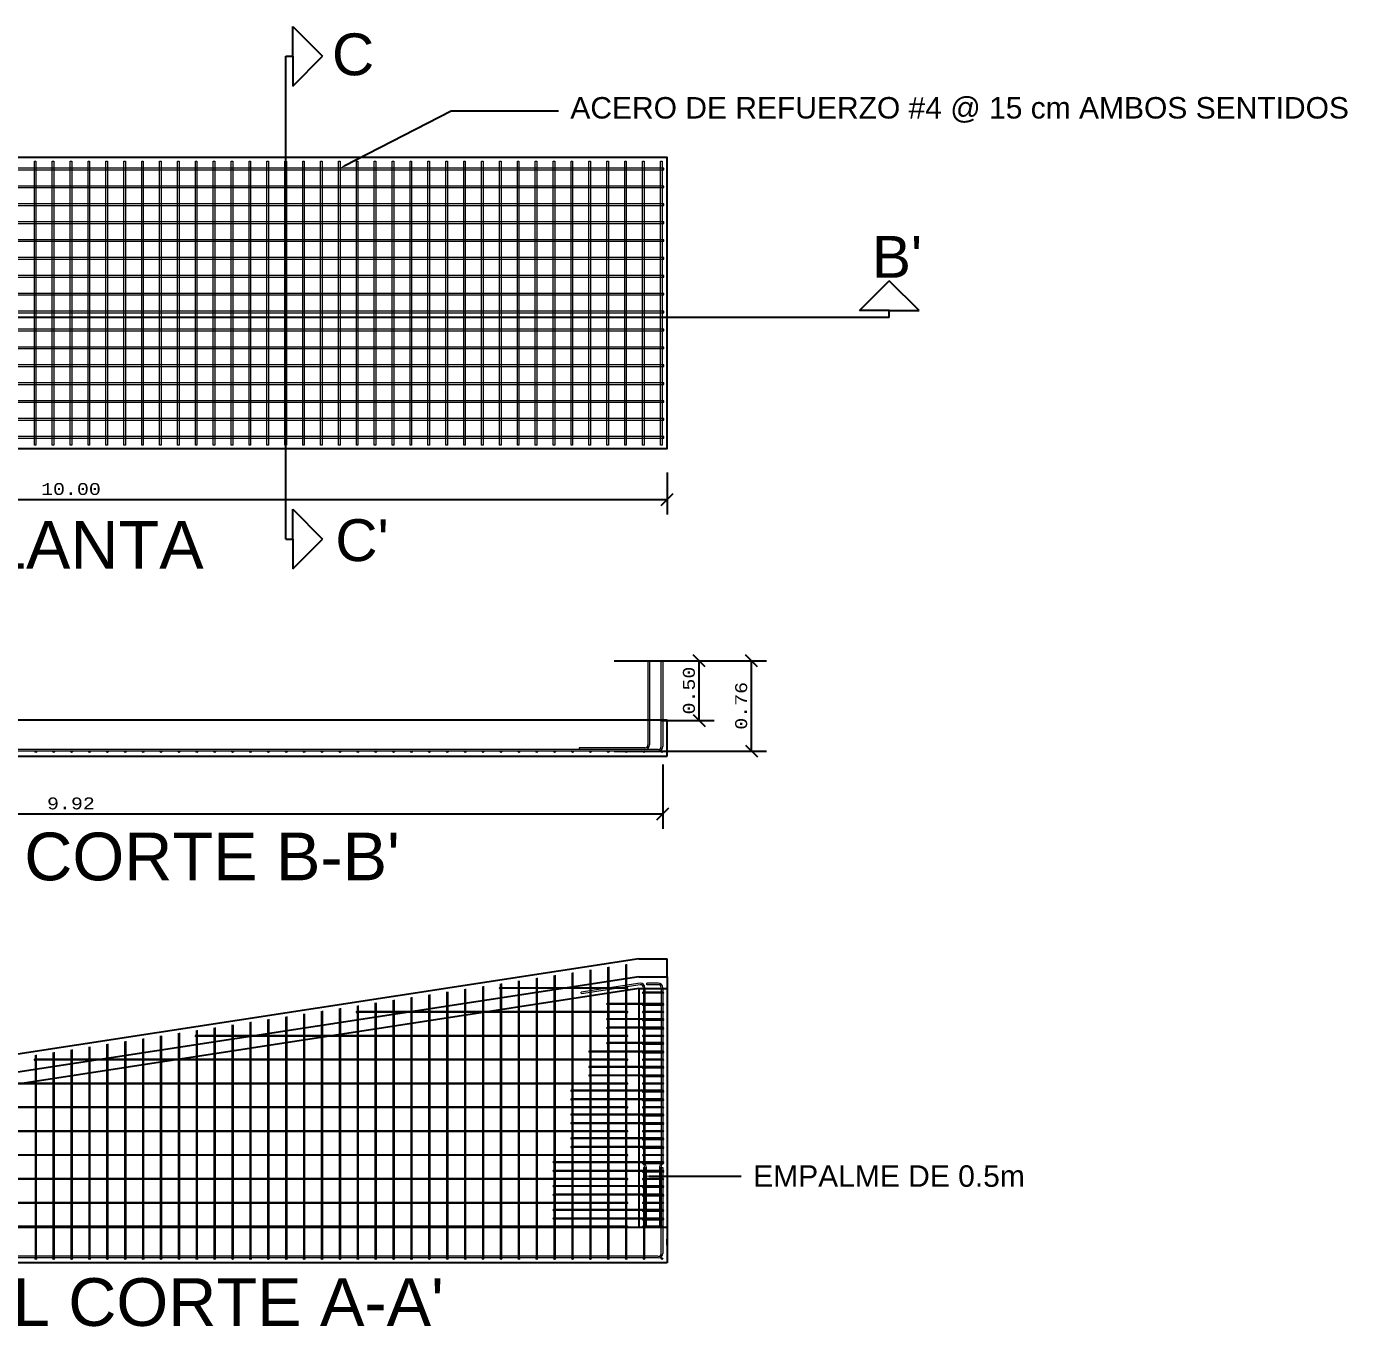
# Model space of a CAD drawing. Header units: millimetres. Extents: x 1263 to 2085, y 1308 to 1444.
# Drawn here: x 2031.04 to 2042.12, y 1368.72 to 1379.62 of the extents above; entities that cross this region are included whole.
import ezdxf
from ezdxf import colors
from ezdxf.entities.mleader import LeaderData, LeaderLine
from ezdxf.math import Vec2, Vec3

# ---------------------------------------------------------------- set-up
doc = ezdxf.new("R2010")
doc.units = ezdxf.units.MM
doc.linetypes.add('DASHDOT', pattern=[25.4, 12.7, -6.35, 0, -6.35])
for name, color, linetype, lineweight in [('Acero de refuerzo', 150, 'Continuous', 0), ('Acero de refuerzo estribos', 92, 'Continuous', 0), ('Cotas', 144, 'Continuous', 0)]:
    doc.layers.add(name, color=color, linetype=linetype, lineweight=lineweight)
doc.layers.add('Acero de refuerzo horizontal (transparente)', color=30, linetype='Continuous', lineweight=0, transparency=0.75)
doc.layers.add('ejes', color=140, linetype='DASHDOT')
doc.styles.add('corrier new', font='cour.ttf', dxfattribs={"height": 0.1})
doc.styles.get("Standard").update_dxf_attribs({"font": 'arial.ttf'})
doc.dimstyles.new('Ing_metros_anotativa', dxfattribs={"dimscale": 0, "dimtxt": 0.1, "dimasz": 0.1, "dimexe": 0.125, "dimexo": 0.2, "dimgap": 0.03, "dimtad": 1, "dimzin": 1, "dimdsep": 46, "dimtxsty": 'corrier new', "dimblk": 'OBLIQUE', "dimcen": 0, "dimadec": 0, "dimazin": 0, "dimtfac": 1, "dimtix": 1, "dimtmove": 0, "dimatfit": 3, "dimfxl": 1, "dimarcsym": 0})

# ---------------------------------------------------------------- blocks, each defined once
blk = doc.blocks.new('_Oblique')
at = {"color": 0, "linetype": 'ByBlock', "lineweight": -2}
blk.add_line((-0.5, -0.5), (0.5, 0.5), dxfattribs=at)
blk = doc.blocks.new('*D269')
at = {"layer": 'Cotas', "color": 0, "lineweight": -2, "transparency": 16777216}
for p, q in [((2026.415, 1375.879), (2026.415, 1375.528)), ((2036.415, 1375.879), (2036.415, 1375.528)), ((2026.415, 1375.653), (2036.415, 1375.653))]:
    blk.add_line(p, q, dxfattribs=at)
at = {"layer": 'Defpoints', "color": 0, "transparency": 16777216}
for p in [(2026.415, 1376.079), (2036.415, 1376.079), (2036.415, 1375.653)]:
    blk.add_point(p, dxfattribs=at)
at = {"layer": 'Cotas', "color": 0, "lineweight": -2, "transparency": 16777216, "xscale": 0.1, "yscale": 0.1, "zscale": 0.1, "rotation": 180}
blk.add_blockref('_Oblique', (2026.415, 1375.653), dxfattribs=at)
at = {"layer": 'Cotas', "color": 0, "lineweight": -2, "transparency": 16777216, "xscale": 0.1, "yscale": 0.1, "zscale": 0.1}
blk.add_blockref('_Oblique', (2036.415, 1375.653), dxfattribs=at)
at = {"layer": 'Cotas', "color": 0, "transparency": 16777216, "insert": (2031.415, 1375.74), "char_height": 0.1, "attachment_point": 5, "style": 'corrier new'}
blk.add_mtext('10.00', dxfattribs=at)
blk = doc.blocks.new('acero #4 mas largo')
at = {"layer": 'Acero de refuerzo'}
for p, q in [((31.29, -0.042), (31.29, 0.677)), ((31.29, 0.677), (31.303, 0.677)), ((31.303, 0.677), (31.303, -0.042)), ((21.378, -0.042), (21.378, 0.008)), ((21.378, 0.008), (21.391, 0.008)), ((21.391, -0.042), (21.391, 0.008))]:
    blk.add_line(p, q, dxfattribs=at)
at = {"layer": 'Acero de refuerzo', "transparency": 33554687}
for p, q in [((31.265, -0.067), (21.417, -0.067)), ((31.265, -0.08), (21.417, -0.08))]:
    blk.add_line(p, q, dxfattribs=at)
for centre, radius, start, end in [((21.417, -0.042), 0.0381, 180, 270), ((21.417, -0.042), 0.0254, 180, 270), ((31.265, -0.042), 0.0381, 270, 0), ((31.265, -0.042), 0.0254, 270, 360)]:
    blk.add_arc(centre, radius, start, end, dxfattribs=at)
blk = doc.blocks.new('estribo corte long corto')
at = {"layer": 'Acero de refuerzo estribos', "transparency": 33554687}
for p, q in [((31.307, 0.185), (31.136, 0.185)), ((31.307, 0.177), (31.136, 0.177))]:
    blk.add_line(p, q, dxfattribs=at)
for centre, start, end in [((31.136, 0.181), 90, 270), ((31.307, 0.181), 270, 90)]:
    blk.add_arc(centre, 0.00395, start, end, dxfattribs=at)
blk = doc.blocks.new('*D286')
at = {"layer": 'Cotas', "color": 0, "lineweight": -2, "transparency": 16777216}
for p, q in [((2026.453, 1373.394), (2026.453, 1372.893)), ((2036.377, 1373.432), (2036.377, 1372.893)), ((2026.453, 1373.018), (2036.377, 1373.018))]:
    blk.add_line(p, q, dxfattribs=at)
at = {"layer": 'Defpoints', "color": 0, "transparency": 16777216}
for p in [(2026.453, 1373.594), (2036.377, 1373.632), (2036.377, 1373.018)]:
    blk.add_point(p, dxfattribs=at)
at = {"layer": 'Cotas', "color": 0, "lineweight": -2, "transparency": 16777216, "xscale": 0.1, "yscale": 0.1, "zscale": 0.1, "rotation": 180}
blk.add_blockref('_Oblique', (2026.453, 1373.018), dxfattribs=at)
at = {"layer": 'Cotas', "color": 0, "lineweight": -2, "transparency": 16777216, "xscale": 0.1, "yscale": 0.1, "zscale": 0.1}
blk.add_blockref('_Oblique', (2036.377, 1373.018), dxfattribs=at)
at = {"layer": 'Cotas', "color": 0, "transparency": 16777216, "insert": (2031.415, 1373.104), "char_height": 0.1, "attachment_point": 5, "style": 'corrier new'}
blk.add_mtext('9.92', dxfattribs=at)
blk = doc.blocks.new('*D287')
at = {"layer": 'Cotas', "color": 0, "lineweight": -2, "transparency": 16777216}
for p, q in [((2035.971, 1374.301), (2037.246, 1374.301)), ((2037.121, 1373.544), (2037.121, 1374.301)), ((2035.971, 1373.544), (2037.246, 1373.544))]:
    blk.add_line(p, q, dxfattribs=at)
at = {"layer": 'Defpoints', "color": 0, "transparency": 16777216}
for p in [(2035.771, 1374.301), (2037.121, 1374.301), (2035.771, 1373.544)]:
    blk.add_point(p, dxfattribs=at)
at = {"layer": 'Cotas', "color": 0, "lineweight": -2, "transparency": 16777216, "xscale": 0.1, "yscale": 0.1, "zscale": 0.1}
for p, rotation in [((2037.121, 1374.301), 90), ((2037.121, 1373.544), 270)]:
    blk.add_blockref('_Oblique', p, dxfattribs=dict(at, rotation=rotation))
at = {"layer": 'Cotas', "color": 0, "transparency": 16777216, "insert": (2037.035, 1373.923), "char_height": 0.1, "attachment_point": 5, "rotation": 90, "style": 'corrier new'}
blk.add_mtext('0.76', dxfattribs=at)
blk = doc.blocks.new('*D295')
at = {"layer": 'Cotas', "color": 0, "lineweight": -2, "transparency": 16777216}
for p, q in [((2036.371, 1374.301), (2036.808, 1374.301)), ((2036.683, 1373.801), (2036.683, 1374.301)), ((2036.37, 1373.801), (2036.808, 1373.801))]:
    blk.add_line(p, q, dxfattribs=at)
at = {"layer": 'Defpoints', "color": 0, "transparency": 16777216}
for p in [(2036.371, 1374.301), (2036.683, 1374.301), (2036.37, 1373.801)]:
    blk.add_point(p, dxfattribs=at)
at = {"layer": 'Cotas', "color": 0, "lineweight": -2, "transparency": 16777216, "xscale": 0.1, "yscale": 0.1, "zscale": 0.1}
for p, rotation in [((2036.683, 1374.301), 90), ((2036.683, 1373.801), 270)]:
    blk.add_blockref('_Oblique', p, dxfattribs=dict(at, rotation=rotation))
at = {"layer": 'Cotas', "color": 0, "transparency": 16777216, "insert": (2036.597, 1374.051), "char_height": 0.1, "attachment_point": 5, "rotation": 90, "style": 'corrier new'}
blk.add_mtext('0.50', dxfattribs=at)

msp = doc.modelspace()

# ---------------------------------------------------------------- linework, layer by layer
for p, q in [((2036.41491, 1373.8014), (2026.41491, 1373.8014)), ((2036.41491, 1373.5014), (2036.41491, 1373.8014)), ((2026.41491, 1373.5014), (2036.41491, 1373.5014)), ((2036.17641, 1371.55187), (2036.17641, 1369.55187))]:
    msp.add_line(p, q)
at = {"transparency": 33554687}
for p, q in [((2036.17641, 1371.80187), (2026.41491, 1370.30187)), ((2036.17641, 1371.80187), (2036.41491, 1371.80187)), ((2036.41491, 1371.65187), (2036.41491, 1371.80187)), ((2036.17641, 1371.65187), (2026.41491, 1370.15187)), ((2036.17641, 1371.65187), (2036.41491, 1371.65187)), ((2036.41491, 1371.65187), (2036.41491, 1369.25187)), ((2036.17641, 1371.55187), (2026.41491, 1370.05187)), ((2036.17641, 1371.55187), (2036.41491, 1371.55187)), ((2026.41491, 1369.55187), (2036.41491, 1369.55187)), ((2036.41491, 1369.25187), (2026.41491, 1369.25187))]:
    msp.add_line(p, q, dxfattribs=at)
at = {"color": 251, "true_color": 0x636466, "transparency": 33554687}
for p, q in [((2036.41491, 1369.40187), (2036.41491, 1369.45187)), ((2036.41491, 1369.25187), (2026.41491, 1369.25187))]:
    msp.add_line(p, q, dxfattribs=at)
msp.add_lwpolyline([(2026.41491, 1376.07932), (2036.41491, 1376.07932), (2036.41491, 1378.51932), (2026.41491, 1378.51932)], close=True)
at = {"layer": 'Acero de refuerzo', "transparency": 33554687}
for p, q in [((2036.25281, 1374.3014), (2036.25281, 1373.59568)), ((2036.25281, 1374.3014), (2036.26551, 1374.3014)), ((2036.26551, 1374.3014), (2036.26551, 1373.8014)), ((2036.26551, 1374.3014), (2036.26551, 1373.59568)), ((2036.36431, 1373.5822), (2036.36431, 1374.3014)), ((2036.36431, 1374.3014), (2036.37701, 1374.3014)), ((2036.37701, 1374.3014), (2036.37701, 1373.5822)), ((2036.33891, 1373.5568), (2026.49091, 1373.5568)), ((2036.33891, 1373.5441), (2026.49091, 1373.5441)), ((2036.22741, 1373.57028), (2035.67698, 1373.57028)), ((2035.67698, 1373.57028), (2035.67698, 1373.55758)), ((2036.22741, 1373.55758), (2035.67698, 1373.55758)), ((2036.18891, 1371.59787), (2035.69278, 1371.52163)), ((2036.18891, 1371.58517), (2035.69471, 1371.50923)), ((2036.33891, 1371.59787), (2036.24491, 1371.59787)), ((2036.24491, 1371.58517), (2036.24491, 1371.59787)), ((2036.33891, 1371.58517), (2036.24491, 1371.58517)), ((2035.69471, 1371.50923), (2035.69278, 1371.52163)), ((2036.21431, 1371.55977), (2036.21431, 1370.09177)), ((2036.22701, 1371.55977), (2036.22701, 1370.09177)), ((2036.36431, 1371.55977), (2036.36431, 1370.09177)), ((2036.37701, 1371.55977), (2036.37701, 1370.09177)), ((2036.21431, 1370.05187), (2036.21431, 1369.28457)), ((2036.21431, 1370.05187), (2036.22701, 1370.05187)), ((2036.22701, 1369.28457), (2036.22701, 1370.05187)), ((2036.22701, 1370.05187), (2036.22701, 1369.55187)), ((2036.23971, 1369.55187), (2036.23971, 1370.05187)), ((2036.35161, 1369.55187), (2036.35161, 1370.05187)), ((2036.36431, 1370.05187), (2036.36431, 1369.5642)), ((2031.11431, 1369.55187), (2031.11431, 1369.28187)), ((2031.12701, 1369.28187), (2031.12701, 1369.55187)), ((2031.26431, 1369.55187), (2031.26431, 1369.28187)), ((2031.27701, 1369.28187), (2031.27701, 1369.55187)), ((2031.41431, 1369.55187), (2031.41431, 1369.28187)), ((2031.42701, 1369.28187), (2031.42701, 1369.55187)), ((2031.56431, 1369.55187), (2031.56431, 1369.28457)), ((2031.57701, 1369.28457), (2031.57701, 1369.55187)), ((2031.71431, 1369.55187), (2031.71431, 1369.28457)), ((2031.72701, 1369.28457), (2031.72701, 1369.55187)), ((2031.86431, 1369.55187), (2031.86431, 1369.28457)), ((2031.87701, 1369.28457), (2031.87701, 1369.55187)), ((2032.01431, 1369.55187), (2032.01431, 1369.28457)), ((2032.02701, 1369.28457), (2032.02701, 1369.55187)), ((2032.16431, 1369.55187), (2032.16431, 1369.28457)), ((2032.17701, 1369.28457), (2032.17701, 1369.55187)), ((2032.31431, 1369.55187), (2032.31431, 1369.29248)), ((2032.32701, 1369.29248), (2032.32701, 1369.55187)), ((2032.46431, 1369.55187), (2032.46431, 1369.29248)), ((2032.47701, 1369.29248), (2032.47701, 1369.55187)), ((2032.61431, 1369.55187), (2032.61431, 1369.29248)), ((2032.62701, 1369.29248), (2032.62701, 1369.55187)), ((2032.76431, 1369.55187), (2032.76431, 1369.29248)), ((2032.77701, 1369.29248), (2032.77701, 1369.55187)), ((2032.91431, 1369.55187), (2032.91431, 1369.29248)), ((2032.92701, 1369.29248), (2032.92701, 1369.55187)), ((2033.06432, 1369.55187), (2033.06432, 1369.28187)), ((2033.07701, 1369.29248), (2033.07701, 1369.55187)), ((2033.21431, 1369.55187), (2033.21431, 1369.28187)), ((2033.22701, 1369.28187), (2033.22701, 1369.55187)), ((2033.36431, 1369.55187), (2033.36431, 1369.28187)), ((2033.37701, 1369.28187), (2033.37701, 1369.55187)), ((2033.51431, 1369.55187), (2033.51431, 1369.28187)), ((2033.52701, 1369.28187), (2033.52701, 1369.55187)), ((2033.66431, 1369.55187), (2033.66431, 1369.28457)), ((2033.67701, 1369.28457), (2033.67701, 1369.55187)), ((2033.81431, 1369.55187), (2033.81431, 1369.28457)), ((2033.82701, 1369.28457), (2033.82701, 1369.55187)), ((2033.96431, 1369.55187), (2033.96431, 1369.28457)), ((2033.97701, 1369.28457), (2033.97701, 1369.55187)), ((2034.11431, 1369.55187), (2034.11431, 1369.28457)), ((2034.12701, 1369.28457), (2034.12701, 1369.55187)), ((2034.26431, 1369.55187), (2034.26431, 1369.28457)), ((2034.27701, 1369.28457), (2034.27701, 1369.55187)), ((2034.41431, 1369.55187), (2034.41431, 1369.29248)), ((2034.42701, 1369.29248), (2034.42701, 1369.55187)), ((2034.56431, 1369.55187), (2034.56431, 1369.29248)), ((2034.57701, 1369.29248), (2034.57701, 1369.55187)), ((2034.71431, 1369.55187), (2034.71431, 1369.29248)), ((2034.72701, 1369.29248), (2034.72701, 1369.55187)), ((2034.86431, 1369.55187), (2034.86431, 1369.29248)), ((2034.87701, 1369.29248), (2034.87701, 1369.55187)), ((2035.01431, 1369.55187), (2035.01431, 1369.29248)), ((2035.02701, 1369.29248), (2035.02701, 1369.55187)), ((2035.16432, 1369.55187), (2035.16432, 1369.28187)), ((2035.17701, 1369.29248), (2035.17701, 1369.55187)), ((2035.31431, 1369.55187), (2035.31431, 1369.28187)), ((2035.32701, 1369.28187), (2035.32701, 1369.55187)), ((2035.46431, 1369.55187), (2035.46431, 1369.28187)), ((2035.47701, 1369.28187), (2035.47701, 1369.55187)), ((2035.61431, 1369.55187), (2035.61431, 1369.28187)), ((2035.62701, 1369.28187), (2035.62701, 1369.55187)), ((2035.76431, 1369.55187), (2035.76431, 1369.28457)), ((2035.77701, 1369.28457), (2035.77701, 1369.55187)), ((2035.91431, 1369.55187), (2035.91431, 1369.28457)), ((2035.92701, 1369.28457), (2035.92701, 1369.55187)), ((2036.06431, 1369.55187), (2036.06431, 1369.28457)), ((2036.07701, 1369.28457), (2036.07701, 1369.55187)), ((2036.36431, 1369.55187), (2036.35161, 1369.55187))]:
    msp.add_line(p, q, dxfattribs=at)
at = {"layer": 'Acero de refuerzo', "transparency": 33554495}
for p, q in [((2035.76431, 1371.70854), (2035.76431, 1369.95977)), ((2035.77701, 1369.95977), (2035.77701, 1371.7105)), ((2035.91431, 1371.73159), (2035.91431, 1369.95977)), ((2035.92701, 1369.95977), (2035.92701, 1371.73355)), ((2036.06431, 1371.75464), (2036.06431, 1369.95977)), ((2036.07701, 1369.95977), (2036.07701, 1371.7566)), ((2035.01431, 1371.5933), (2035.01431, 1369.95977)), ((2035.02701, 1369.95977), (2035.02701, 1371.59525)), ((2035.16431, 1371.61635), (2035.16432, 1369.95977)), ((2035.17701, 1369.95977), (2035.17701, 1371.6183)), ((2035.31431, 1371.6394), (2035.31431, 1369.95977)), ((2035.32701, 1369.95977), (2035.32701, 1371.64135)), ((2035.46431, 1371.66245), (2035.46431, 1369.95977)), ((2035.47701, 1369.95977), (2035.47701, 1371.6644)), ((2035.61431, 1371.68549), (2035.61431, 1369.95977)), ((2035.62701, 1369.95977), (2035.62701, 1371.68745)), ((2034.26431, 1371.47805), (2034.26431, 1369.95977)), ((2034.27701, 1369.95977), (2034.27701, 1371.48)), ((2034.41431, 1371.5011), (2034.41431, 1369.95977)), ((2034.42701, 1369.95977), (2034.42701, 1371.50305)), ((2034.56431, 1371.52415), (2034.56431, 1369.95977)), ((2034.57701, 1369.95977), (2034.57701, 1371.5261)), ((2034.71431, 1371.5472), (2034.71431, 1369.95977)), ((2034.72701, 1369.95977), (2034.72701, 1371.54915)), ((2034.86431, 1371.57025), (2034.86431, 1369.95977)), ((2034.87701, 1369.95977), (2034.87701, 1371.5722)), ((2033.51431, 1371.3628), (2033.51431, 1369.95977)), ((2033.52701, 1369.95977), (2033.52701, 1371.36475)), ((2033.66431, 1371.38585), (2033.66431, 1369.95977)), ((2033.67701, 1369.95977), (2033.67701, 1371.3878)), ((2033.81431, 1371.4089), (2033.81431, 1369.95977)), ((2033.82701, 1369.95977), (2033.82701, 1371.41085)), ((2033.96431, 1371.43195), (2033.96431, 1369.95977)), ((2033.97701, 1369.95977), (2033.97701, 1371.4339)), ((2034.11431, 1371.455), (2034.11431, 1369.95977)), ((2034.12701, 1369.95977), (2034.12701, 1371.45695)), ((2032.77701, 1369.95977), (2032.77701, 1371.2495)), ((2032.91431, 1371.2706), (2032.91431, 1369.95977)), ((2032.92701, 1369.95977), (2032.92701, 1371.27255)), ((2033.06431, 1371.29365), (2033.06432, 1369.95977)), ((2033.07701, 1369.95977), (2033.07701, 1371.2956)), ((2033.21431, 1371.3167), (2033.21431, 1369.95977)), ((2033.22701, 1369.95977), (2033.22701, 1371.31865)), ((2033.36431, 1371.33975), (2033.36431, 1369.95977)), ((2033.37701, 1369.95977), (2033.37701, 1371.3417)), ((2032.16431, 1371.15535), (2032.16431, 1369.95977)), ((2032.17701, 1369.95977), (2032.17701, 1371.1573)), ((2032.31431, 1371.1784), (2032.31431, 1369.95977)), ((2032.32701, 1369.95977), (2032.32701, 1371.18035)), ((2032.46431, 1371.20145), (2032.46431, 1369.95977)), ((2032.47701, 1369.95977), (2032.47701, 1371.2034)), ((2032.61431, 1371.2245), (2032.61431, 1369.95977)), ((2032.62701, 1369.95977), (2032.62701, 1371.22645)), ((2032.76431, 1371.24755), (2032.76431, 1369.95977)), ((2031.41431, 1371.0401), (2031.41431, 1369.95977)), ((2031.42701, 1369.95977), (2031.42701, 1371.04205)), ((2031.56431, 1371.06315), (2031.56431, 1369.95977)), ((2031.57701, 1369.95977), (2031.57701, 1371.0651)), ((2031.71431, 1371.0862), (2031.71431, 1369.95977)), ((2031.72701, 1369.95977), (2031.72701, 1371.08815)), ((2031.86431, 1371.10925), (2031.86431, 1369.95977)), ((2031.87701, 1369.95977), (2031.87701, 1371.1112)), ((2032.01431, 1371.1323), (2032.01431, 1369.95977)), ((2032.02701, 1369.95977), (2032.02701, 1371.13425)), ((2031.11431, 1370.994), (2031.11431, 1369.95977)), ((2031.12701, 1369.95977), (2031.12701, 1370.99595)), ((2031.26431, 1371.01705), (2031.26431, 1369.95977)), ((2031.27701, 1369.95977), (2031.27701, 1371.019)), ((2031.11431, 1369.95977), (2031.11431, 1369.55977)), ((2031.12701, 1369.55977), (2031.12701, 1369.95977)), ((2031.26431, 1369.95977), (2031.26431, 1369.55977)), ((2031.27701, 1369.55977), (2031.27701, 1369.95977)), ((2031.41431, 1369.95977), (2031.41431, 1369.55977)), ((2031.42701, 1369.55977), (2031.42701, 1369.95977)), ((2031.56431, 1369.95977), (2031.56431, 1369.55977)), ((2031.57701, 1369.55977), (2031.57701, 1369.95977)), ((2031.71431, 1369.95977), (2031.71431, 1369.55977)), ((2031.72701, 1369.55977), (2031.72701, 1369.95977)), ((2031.86431, 1369.95977), (2031.86431, 1369.55977)), ((2031.87701, 1369.55977), (2031.87701, 1369.95977)), ((2032.01431, 1369.95977), (2032.01431, 1369.55977)), ((2032.02701, 1369.55977), (2032.02701, 1369.95977)), ((2032.16431, 1369.95977), (2032.16431, 1369.55977)), ((2032.17701, 1369.55977), (2032.17701, 1369.95977)), ((2032.31431, 1369.95977), (2032.31431, 1369.55977)), ((2032.32701, 1369.55977), (2032.32701, 1369.95977)), ((2032.46431, 1369.95977), (2032.46431, 1369.55977)), ((2032.47701, 1369.55977), (2032.47701, 1369.95977)), ((2032.61431, 1369.95977), (2032.61431, 1369.55977)), ((2032.62701, 1369.55977), (2032.62701, 1369.95977)), ((2032.76431, 1369.95977), (2032.76431, 1369.55977)), ((2032.77701, 1369.55977), (2032.77701, 1369.95977)), ((2032.91431, 1369.95977), (2032.91431, 1369.55977)), ((2032.92701, 1369.55977), (2032.92701, 1369.95977)), ((2033.06432, 1369.95977), (2033.06432, 1369.55977)), ((2033.07701, 1369.55977), (2033.07701, 1369.95977)), ((2033.21431, 1369.95977), (2033.21431, 1369.55977)), ((2033.22701, 1369.55977), (2033.22701, 1369.95977)), ((2033.36431, 1369.95977), (2033.36431, 1369.55977)), ((2033.37701, 1369.55977), (2033.37701, 1369.95977)), ((2033.51431, 1369.95977), (2033.51431, 1369.55977)), ((2033.52701, 1369.55977), (2033.52701, 1369.95977)), ((2033.66431, 1369.95977), (2033.66431, 1369.55977)), ((2033.67701, 1369.55977), (2033.67701, 1369.95977)), ((2033.81431, 1369.95977), (2033.81431, 1369.55977)), ((2033.82701, 1369.55977), (2033.82701, 1369.95977)), ((2033.96431, 1369.95977), (2033.96431, 1369.55977)), ((2033.97701, 1369.55977), (2033.97701, 1369.95977)), ((2034.11431, 1369.95977), (2034.11431, 1369.55977)), ((2034.12701, 1369.55977), (2034.12701, 1369.95977)), ((2034.26431, 1369.95977), (2034.26431, 1369.55977)), ((2034.27701, 1369.55977), (2034.27701, 1369.95977)), ((2034.41431, 1369.95977), (2034.41431, 1369.55977)), ((2034.42701, 1369.55977), (2034.42701, 1369.95977)), ((2034.56431, 1369.95977), (2034.56431, 1369.55977)), ((2034.57701, 1369.55977), (2034.57701, 1369.95977)), ((2034.71431, 1369.95977), (2034.71431, 1369.55977)), ((2034.72701, 1369.55977), (2034.72701, 1369.95977)), ((2034.86431, 1369.95977), (2034.86431, 1369.55977)), ((2034.87701, 1369.55977), (2034.87701, 1369.95977)), ((2035.01431, 1369.95977), (2035.01431, 1369.55977)), ((2035.02701, 1369.55977), (2035.02701, 1369.95977)), ((2035.16432, 1369.95977), (2035.16432, 1369.55977)), ((2035.17701, 1369.55977), (2035.17701, 1369.95977)), ((2035.31431, 1369.95977), (2035.31431, 1369.55977)), ((2035.32701, 1369.55977), (2035.32701, 1369.95977)), ((2035.46431, 1369.95977), (2035.46431, 1369.55977)), ((2035.47701, 1369.55977), (2035.47701, 1369.95977)), ((2035.61431, 1369.95977), (2035.61431, 1369.55977)), ((2035.62701, 1369.55977), (2035.62701, 1369.95977)), ((2035.76431, 1369.95977), (2035.76431, 1369.55977)), ((2035.77701, 1369.55977), (2035.77701, 1369.95977)), ((2035.91431, 1369.95977), (2035.91431, 1369.55977)), ((2035.92701, 1369.55977), (2035.92701, 1369.95977)), ((2036.06431, 1369.95977), (2036.06431, 1369.55977)), ((2036.07701, 1369.55977), (2036.07701, 1369.95977))]:
    msp.add_line(p, q, dxfattribs=at)
at = {"layer": 'Acero de refuerzo'}
for points in [[(2031.12126, 1378.48932), (2031.12126, 1376.10932), (2031.10856, 1376.10932), (2031.10856, 1378.48932)], [(2031.27126, 1378.48932), (2031.27126, 1376.10932), (2031.25856, 1376.10932), (2031.25856, 1378.48932)], [(2031.42126, 1378.48932), (2031.42126, 1376.10932), (2031.40856, 1376.10932), (2031.40856, 1378.48932)], [(2031.57126, 1378.48932), (2031.57126, 1376.10932), (2031.55856, 1376.10932), (2031.55856, 1378.48932)], [(2031.72126, 1378.48932), (2031.72126, 1376.10932), (2031.70856, 1376.10932), (2031.70856, 1378.48932)], [(2031.87126, 1378.48932), (2031.87126, 1376.10932), (2031.85856, 1376.10932), (2031.85856, 1378.48932)], [(2032.02126, 1378.48932), (2032.02126, 1376.10932), (2032.00856, 1376.10932), (2032.00856, 1378.48932)], [(2032.17126, 1378.48932), (2032.17126, 1376.10932), (2032.15856, 1376.10932), (2032.15856, 1378.48932)], [(2032.32126, 1378.48932), (2032.32126, 1376.10932), (2032.30856, 1376.10932), (2032.30856, 1378.48932)], [(2032.47126, 1378.48932), (2032.47126, 1376.10932), (2032.45856, 1376.10932), (2032.45856, 1378.48932)], [(2032.62126, 1378.48932), (2032.62126, 1376.10932), (2032.60856, 1376.10932), (2032.60856, 1378.48932)], [(2032.77126, 1378.48932), (2032.77126, 1376.10932), (2032.75856, 1376.10932), (2032.75856, 1378.48932)], [(2032.92126, 1378.48932), (2032.92126, 1376.10932), (2032.90856, 1376.10932), (2032.90856, 1378.48932)], [(2033.07126, 1378.48932), (2033.07126, 1376.10932), (2033.05856, 1376.10932), (2033.05856, 1378.48932)], [(2033.22126, 1378.48932), (2033.22126, 1376.10932), (2033.20856, 1376.10932), (2033.20856, 1378.48932)], [(2033.37126, 1378.48932), (2033.37126, 1376.10932), (2033.35856, 1376.10932), (2033.35856, 1378.48932)], [(2033.52126, 1378.48932), (2033.52126, 1376.10932), (2033.50856, 1376.10932), (2033.50856, 1378.48932)], [(2033.67126, 1378.48932), (2033.67126, 1376.10932), (2033.65856, 1376.10932), (2033.65856, 1378.48932)], [(2033.82126, 1378.48932), (2033.82126, 1376.10932), (2033.80856, 1376.10932), (2033.80856, 1378.48932)], [(2033.97126, 1378.48932), (2033.97126, 1376.10932), (2033.95856, 1376.10932), (2033.95856, 1378.48932)], [(2034.12126, 1378.48932), (2034.12126, 1376.10932), (2034.10856, 1376.10932), (2034.10856, 1378.48932)], [(2034.27126, 1378.48932), (2034.27126, 1376.10932), (2034.25856, 1376.10932), (2034.25856, 1378.48932)], [(2034.42126, 1378.48932), (2034.42126, 1376.10932), (2034.40856, 1376.10932), (2034.40856, 1378.48932)], [(2034.57126, 1378.48932), (2034.57126, 1376.10932), (2034.55856, 1376.10932), (2034.55856, 1378.48932)], [(2034.72126, 1378.48932), (2034.72126, 1376.10932), (2034.70856, 1376.10932), (2034.70856, 1378.48932)], [(2034.87126, 1378.48932), (2034.87126, 1376.10932), (2034.85856, 1376.10932), (2034.85856, 1378.48932)], [(2035.02126, 1378.48932), (2035.02126, 1376.10932), (2035.00856, 1376.10932), (2035.00856, 1378.48932)], [(2035.17126, 1378.48932), (2035.17126, 1376.10932), (2035.15856, 1376.10932), (2035.15856, 1378.48932)], [(2035.32126, 1378.48932), (2035.32126, 1376.10932), (2035.30856, 1376.10932), (2035.30856, 1378.48932)], [(2035.47126, 1378.48932), (2035.47126, 1376.10932), (2035.45856, 1376.10932), (2035.45856, 1378.48932)], [(2035.62126, 1378.48932), (2035.62126, 1376.10932), (2035.60856, 1376.10932), (2035.60856, 1378.48932)], [(2035.77126, 1378.48932), (2035.77126, 1376.10932), (2035.75856, 1376.10932), (2035.75856, 1378.48932)], [(2035.92126, 1378.48932), (2035.92126, 1376.10932), (2035.90856, 1376.10932), (2035.90856, 1378.48932)], [(2036.07126, 1378.48932), (2036.07126, 1376.10932), (2036.05856, 1376.10932), (2036.05856, 1378.48932)], [(2036.22126, 1378.48932), (2036.22126, 1376.10932), (2036.20856, 1376.10932), (2036.20856, 1378.48932)], [(2036.37126, 1378.48932), (2036.37126, 1376.10932), (2036.35856, 1376.10932), (2036.35856, 1378.48932)], [(2026.44491, 1378.43067), (2026.44491, 1378.41797), (2036.38491, 1378.41797), (2036.38491, 1378.43067)], [(2026.44491, 1378.28067), (2026.44491, 1378.26797), (2036.38491, 1378.26797), (2036.38491, 1378.28067)], [(2026.44491, 1378.13067), (2026.44491, 1378.11797), (2036.38491, 1378.11797), (2036.38491, 1378.13067)], [(2026.44491, 1377.98067), (2026.44491, 1377.96797), (2036.38491, 1377.96797), (2036.38491, 1377.98067)], [(2026.44491, 1377.83067), (2026.44491, 1377.81797), (2036.38491, 1377.81797), (2036.38491, 1377.83067)], [(2026.44491, 1377.68067), (2026.44491, 1377.66797), (2036.38491, 1377.66797), (2036.38491, 1377.68067)], [(2026.44491, 1377.53067), (2026.44491, 1377.51797), (2036.38491, 1377.51797), (2036.38491, 1377.53067)], [(2026.44491, 1377.38067), (2026.44491, 1377.36797), (2036.38491, 1377.36797), (2036.38491, 1377.38067)], [(2026.44491, 1377.23067), (2026.44491, 1377.21797), (2036.38491, 1377.21797), (2036.38491, 1377.23067)], [(2026.44491, 1377.08067), (2026.44491, 1377.06797), (2036.38491, 1377.06797), (2036.38491, 1377.08067)], [(2026.44491, 1376.93067), (2026.44491, 1376.91797), (2036.38491, 1376.91797), (2036.38491, 1376.93067)], [(2026.44491, 1376.78067), (2026.44491, 1376.76797), (2036.38491, 1376.76797), (2036.38491, 1376.78067)], [(2026.44491, 1376.63067), (2026.44491, 1376.61797), (2036.38491, 1376.61797), (2036.38491, 1376.63067)], [(2026.44491, 1376.48067), (2026.44491, 1376.46797), (2036.38491, 1376.46797), (2036.38491, 1376.48067)], [(2026.44491, 1376.33067), (2026.44491, 1376.31797), (2036.38491, 1376.31797), (2036.38491, 1376.33067)], [(2026.44491, 1376.18067), (2026.44491, 1376.16797), (2036.38491, 1376.16797), (2036.38491, 1376.18067)]]:
    msp.add_lwpolyline(points, close=True, dxfattribs=at)
for centre in [(2031.12066, 1373.53775), (2031.27066, 1373.53775), (2031.42066, 1373.53775), (2031.57066, 1373.53775), (2031.72066, 1373.53775), (2031.87066, 1373.53775), (2032.02066, 1373.53775), (2032.17066, 1373.53775), (2032.32066, 1373.53775), (2032.47066, 1373.53775), (2032.62066, 1373.53775), (2032.77066, 1373.53775), (2032.92066, 1373.53775), (2033.07066, 1373.53775), (2033.22066, 1373.53775), (2033.37066, 1373.53775), (2033.52066, 1373.53775), (2033.67066, 1373.53775), (2033.82066, 1373.53775), (2033.97066, 1373.53775), (2034.12066, 1373.53775), (2034.27066, 1373.53775), (2034.42066, 1373.53775), (2034.57066, 1373.53775), (2034.72066, 1373.53775), (2034.87066, 1373.53775), (2035.02066, 1373.53775), (2035.17066, 1373.53775), (2035.32066, 1373.53775), (2035.47066, 1373.53775), (2035.62066, 1373.53775), (2035.77066, 1373.53775), (2035.92066, 1373.53775), (2036.07066, 1373.53775), (2036.22066, 1373.53775), (2036.37066, 1373.53775), (2031.12066, 1369.28822), (2031.27066, 1369.28822), (2031.42066, 1369.28822), (2031.57066, 1369.28822), (2031.72066, 1369.28822), (2031.87066, 1369.28822), (2032.02066, 1369.28822), (2032.17066, 1369.28822), (2032.32066, 1369.28822), (2032.47066, 1369.28822), (2032.62066, 1369.28822), (2032.77066, 1369.28822), (2032.92066, 1369.28822), (2033.07066, 1369.28822), (2033.22066, 1369.28822), (2033.37066, 1369.28822), (2033.52066, 1369.28822), (2033.67066, 1369.28822), (2033.82066, 1369.28822), (2033.97066, 1369.28822), (2034.12066, 1369.28822), (2034.27066, 1369.28822), (2034.42066, 1369.28822), (2034.57066, 1369.28822), (2034.72066, 1369.28822), (2034.87066, 1369.28822), (2035.02066, 1369.28822), (2035.17066, 1369.28822), (2035.32066, 1369.28822), (2035.47066, 1369.28822), (2035.62066, 1369.28822), (2035.77066, 1369.28822), (2035.92066, 1369.28822), (2036.07066, 1369.28822), (2036.22066, 1369.28822), (2036.37066, 1369.28822)]:
    msp.add_circle(centre, 0.00635, dxfattribs=at)
at = {"layer": 'Acero de refuerzo', "transparency": 33554687}
for centre, radius, start, end in [((2036.22741, 1373.59568), 0.0381, 270, 0), ((2036.22741, 1373.59568), 0.0254, 270, 0), ((2036.33891, 1373.5822), 0.0381, 270, 0), ((2036.33891, 1373.5822), 0.0254, 270, 359.999994), ((2036.18891, 1371.55977), 0.0381, 0, 90), ((2036.18891, 1371.55977), 0.0254, 0, 90), ((2036.33891, 1371.55977), 0.0381, 0, 90), ((2036.33891, 1371.55977), 0.0254, 0, 90)]:
    msp.add_arc(centre, radius, start, end, dxfattribs=at)
for points in [[(2036.22701, 1370.05187), (2036.22701, 1370.06724), (2036.21431, 1370.08083), (2036.21431, 1370.09177)], [(2036.23971, 1370.05187), (2036.23971, 1370.06724), (2036.22701, 1370.08083), (2036.22701, 1370.09177)], [(2036.35161, 1370.05187), (2036.35161, 1370.06724), (2036.36431, 1370.08083), (2036.36431, 1370.09177)], [(2036.36431, 1370.05187), (2036.36431, 1370.06724), (2036.37701, 1370.08083), (2036.37701, 1370.09177)]]:
    msp.add_open_spline(points, degree=3, dxfattribs=at)
at = {"layer": 'Acero de refuerzo estribos', "transparency": 33554495}
for p, q in [((2036.08096, 1371.55977), (2035.01036, 1371.55977)), ((2036.08096, 1371.55187), (2035.01036, 1371.55187)), ((2036.08096, 1371.35977), (2033.81036, 1371.35977)), ((2036.08096, 1371.35187), (2033.81036, 1371.35187)), ((2036.08096, 1371.15977), (2032.46036, 1371.15977)), ((2036.08096, 1371.15187), (2032.46036, 1371.15187)), ((2036.08096, 1370.95977), (2031.11036, 1370.95977)), ((2036.08096, 1370.95187), (2031.11036, 1370.95187)), ((2036.08096, 1370.75977), (2029.76036, 1370.75977)), ((2036.08096, 1370.75187), (2029.76036, 1370.75187)), ((2036.08096, 1370.55977), (2028.41036, 1370.55977)), ((2036.08096, 1370.55187), (2028.41036, 1370.55187)), ((2036.08096, 1370.35977), (2027.06036, 1370.35977)), ((2036.08096, 1370.35187), (2027.06036, 1370.35187)), ((2036.08096, 1370.15977), (2026.46036, 1370.15977)), ((2036.08096, 1370.15187), (2026.46036, 1370.15187)), ((2036.08096, 1369.95977), (2026.46036, 1369.95977)), ((2036.08096, 1369.95187), (2026.46036, 1369.95187)), ((2036.08096, 1369.75977), (2026.46036, 1369.75977)), ((2036.08096, 1369.75187), (2026.46036, 1369.75187)), ((2036.08096, 1369.55977), (2026.46036, 1369.55977)), ((2036.08096, 1369.55187), (2026.46036, 1369.55187))]:
    msp.add_line(p, q, dxfattribs=at)
for centre, start, end in [((2035.01036, 1371.55582), 90, 270), ((2036.08096, 1371.55582), 270, 90), ((2033.81036, 1371.35582), 90, 270), ((2036.08096, 1371.35582), 270, 90), ((2032.46036, 1371.15582), 90, 270), ((2036.08096, 1371.15582), 270, 90), ((2031.11036, 1370.95582), 90, 270), ((2036.08096, 1370.95582), 270, 90), ((2036.08096, 1370.75582), 270, 90), ((2036.08096, 1370.55582), 270, 90), ((2036.08096, 1370.35582), 270, 90), ((2036.08096, 1370.15582), 270, 90), ((2036.08096, 1369.95582), 270, 90), ((2036.08096, 1369.75582), 270, 90), ((2036.08096, 1369.55582), 270, 90)]:
    msp.add_arc(centre, 0.00395, start, end, dxfattribs=at)
at = {"layer": 'Acero de refuerzo horizontal (transparente)', "transparency": 33554495}
for p, q in [((2036.38096, 1371.42755), (2035.91036, 1371.42755)), ((2036.38096, 1371.41965), (2035.91036, 1371.41965)), ((2036.38096, 1371.41965), (2036.21036, 1371.41965)), ((2036.38096, 1371.41175), (2036.21036, 1371.41175)), ((2036.38096, 1371.29977), (2035.91036, 1371.29977)), ((2036.38096, 1371.29187), (2035.91036, 1371.29187)), ((2036.38096, 1371.29187), (2036.21036, 1371.29187)), ((2036.38096, 1371.28397), (2036.21036, 1371.28397)), ((2036.38096, 1371.22767), (2035.91036, 1371.22767)), ((2036.38096, 1371.21977), (2035.91036, 1371.21977)), ((2036.38096, 1371.21977), (2036.21036, 1371.21977)), ((2036.38096, 1371.21187), (2036.21036, 1371.21187)), ((2036.38096, 1371.02767), (2035.76036, 1371.02767)), ((2036.38096, 1371.09977), (2035.91036, 1371.09977)), ((2036.38096, 1371.09187), (2035.91036, 1371.09187)), ((2036.38096, 1371.09187), (2036.21036, 1371.09187)), ((2036.38096, 1371.08397), (2036.21036, 1371.08397)), ((2036.38096, 1371.01977), (2035.76036, 1371.01977)), ((2036.38096, 1371.01977), (2036.21036, 1371.01977)), ((2036.38096, 1371.01187), (2036.21036, 1371.01187)), ((2036.38096, 1370.89967), (2035.76036, 1370.89967)), ((2036.38096, 1370.89177), (2035.76036, 1370.89177)), ((2036.38096, 1370.82767), (2035.76036, 1370.82767)), ((2036.38096, 1370.81977), (2035.76036, 1370.81977)), ((2036.38096, 1370.89177), (2036.21036, 1370.89177)), ((2036.38096, 1370.88387), (2036.21036, 1370.88387)), ((2036.38096, 1370.81977), (2036.21036, 1370.81977)), ((2036.38096, 1370.81187), (2036.21036, 1370.81187)), ((2036.38096, 1370.69967), (2035.61036, 1370.69967)), ((2036.38096, 1370.69177), (2035.61036, 1370.69177)), ((2036.38096, 1370.62767), (2035.61036, 1370.62767)), ((2036.38096, 1370.61977), (2035.61036, 1370.61977)), ((2036.38096, 1370.69177), (2036.21036, 1370.69177)), ((2036.38096, 1370.68387), (2036.21036, 1370.68387)), ((2036.38096, 1370.61977), (2036.21036, 1370.61977)), ((2036.38096, 1370.61187), (2036.21036, 1370.61187)), ((2036.38096, 1370.49967), (2035.61036, 1370.49967)), ((2036.38096, 1370.49177), (2035.61036, 1370.49177)), ((2036.38096, 1370.49177), (2036.21036, 1370.49177)), ((2036.38096, 1370.48387), (2036.21036, 1370.48387)), ((2036.38096, 1370.42767), (2035.61036, 1370.42767)), ((2036.38096, 1370.41977), (2035.61036, 1370.41977)), ((2036.38096, 1370.41977), (2036.21036, 1370.41977)), ((2036.38096, 1370.41187), (2036.21036, 1370.41187)), ((2036.38096, 1370.29967), (2035.61036, 1370.29967)), ((2036.38096, 1370.29177), (2035.61036, 1370.29177)), ((2036.38096, 1370.29177), (2036.21036, 1370.29177)), ((2036.38096, 1370.28387), (2036.21036, 1370.28387)), ((2036.38096, 1370.22767), (2035.61036, 1370.22767)), ((2036.38096, 1370.21977), (2035.61036, 1370.21977)), ((2036.38096, 1370.21977), (2036.21036, 1370.21977)), ((2036.38096, 1370.21187), (2036.21036, 1370.21187)), ((2036.38096, 1370.09967), (2035.46036, 1370.09967)), ((2036.38096, 1370.09177), (2035.46036, 1370.09177)), ((2036.38096, 1370.09177), (2036.21036, 1370.09177)), ((2036.38096, 1370.08387), (2036.21036, 1370.08387)), ((2036.38096, 1370.02767), (2035.46036, 1370.02767)), ((2036.38096, 1370.01977), (2035.46036, 1370.01977)), ((2036.38096, 1370.01977), (2036.21036, 1370.01977)), ((2036.38096, 1370.01187), (2036.21036, 1370.01187)), ((2036.38096, 1369.89967), (2035.46036, 1369.89967)), ((2036.38096, 1369.89177), (2035.46036, 1369.89177)), ((2036.38096, 1369.82767), (2035.46036, 1369.82767)), ((2036.38096, 1369.81977), (2035.46036, 1369.81977)), ((2036.38096, 1369.89177), (2036.21036, 1369.89177)), ((2036.38096, 1369.88387), (2036.21036, 1369.88387)), ((2036.38096, 1369.81977), (2036.21036, 1369.81977)), ((2036.38096, 1369.81187), (2036.21036, 1369.81187)), ((2036.38096, 1369.69967), (2035.46036, 1369.69967)), ((2036.38096, 1369.69177), (2035.46036, 1369.69177)), ((2036.38096, 1369.62767), (2035.46036, 1369.62767)), ((2036.38096, 1369.61977), (2035.46036, 1369.61977)), ((2036.38096, 1369.69177), (2036.21036, 1369.69177)), ((2036.38096, 1369.68387), (2036.21036, 1369.68387)), ((2036.38096, 1369.61977), (2036.21036, 1369.61977)), ((2036.38096, 1369.61187), (2036.21036, 1369.61187))]:
    msp.add_line(p, q, dxfattribs=at)
for centre, start, end in [((2035.91036, 1371.4236), 90, 270), ((2036.21036, 1371.4157), 90, 270), ((2036.38096, 1371.4236), 270, 90), ((2036.38096, 1371.4157), 270, 90), ((2035.91036, 1371.29582), 90, 270), ((2036.21036, 1371.28792), 90, 270), ((2036.38096, 1371.29582), 270, 90), ((2036.38096, 1371.28792), 270, 90), ((2035.91036, 1371.22372), 90, 270), ((2036.21036, 1371.21582), 90, 270), ((2036.38096, 1371.22372), 270, 90), ((2036.38096, 1371.21582), 270, 90), ((2035.76036, 1371.02372), 90, 270), ((2035.91036, 1371.09582), 90, 270), ((2036.21036, 1371.08792), 90, 270), ((2036.38096, 1371.09582), 270, 90), ((2036.38096, 1371.08792), 270, 90), ((2036.38096, 1371.02372), 270, 90), ((2036.21036, 1371.01582), 90, 270), ((2036.38096, 1371.01582), 270, 90), ((2035.76036, 1370.89572), 90, 270), ((2035.76036, 1370.82372), 90, 270), ((2036.21036, 1370.88782), 90, 270), ((2036.21036, 1370.81582), 90, 270), ((2036.38096, 1370.89572), 270, 90), ((2036.38096, 1370.88782), 270, 90), ((2036.38096, 1370.82372), 270, 90), ((2036.38096, 1370.81582), 270, 90), ((2035.61036, 1370.69572), 90, 270), ((2036.38096, 1370.69572), 270, 90), ((2035.61036, 1370.62372), 90, 270), ((2036.21036, 1370.68782), 90, 270), ((2036.21036, 1370.61582), 90, 270), ((2036.38096, 1370.68782), 270, 90), ((2036.38096, 1370.62372), 270, 90), ((2036.38096, 1370.61582), 270, 90), ((2035.61036, 1370.49572), 90, 270), ((2036.21036, 1370.48782), 90, 270), ((2036.38096, 1370.49572), 270, 90), ((2036.38096, 1370.48782), 270, 90), ((2035.61036, 1370.42372), 90, 270), ((2036.21036, 1370.41582), 90, 270), ((2036.38096, 1370.42372), 270, 90), ((2036.38096, 1370.41582), 270, 90), ((2035.61036, 1370.29572), 90, 270), ((2036.21036, 1370.28782), 90, 270), ((2036.38096, 1370.29572), 270, 90), ((2036.38096, 1370.28782), 270, 90), ((2035.61036, 1370.22372), 90, 270), ((2036.21036, 1370.21582), 90, 270), ((2036.38096, 1370.22372), 270, 90), ((2036.38096, 1370.21582), 270, 90), ((2035.46036, 1370.09572), 90, 270), ((2036.21036, 1370.08782), 90, 270), ((2036.38096, 1370.09572), 270, 90), ((2036.38096, 1370.08782), 270, 90), ((2035.46036, 1370.02372), 90, 270), ((2036.21036, 1370.01582), 90, 270), ((2036.38096, 1370.02372), 270, 90), ((2036.38096, 1370.01582), 270, 90), ((2035.46036, 1369.89572), 90, 270), ((2035.46036, 1369.82372), 90, 270), ((2036.21036, 1369.88782), 90, 270), ((2036.21036, 1369.81582), 90, 270), ((2036.38096, 1369.89572), 270, 90), ((2036.38096, 1369.88782), 270, 90), ((2036.38096, 1369.82372), 270, 90), ((2036.38096, 1369.81582), 270, 90), ((2035.46036, 1369.69572), 90, 270), ((2036.38096, 1369.69572), 270, 90), ((2035.46036, 1369.62372), 90, 270), ((2036.21036, 1369.68782), 90, 270), ((2036.21036, 1369.61582), 90, 270), ((2036.38096, 1369.68782), 270, 90), ((2036.38096, 1369.62372), 270, 90), ((2036.38096, 1369.61582), 270, 90)]:
    msp.add_arc(centre, 0.00395, start, end, dxfattribs=at)
at = {"layer": 'ejes', "transparency": 33554687}
for p, q in [((2033.27484, 1379.36899), (2033.27484, 1379.61899)), ((2033.27484, 1379.61899), (2033.52484, 1379.36899)), ((2033.21652, 1375.32078), (2033.21652, 1379.36899)), ((2033.21652, 1379.36899), (2033.27484, 1379.36899)), ((2033.27484, 1379.36899), (2033.27484, 1379.11899)), ((2033.27484, 1379.11899), (2033.52484, 1379.36899)), ((2038.02649, 1377.2372), (2038.27649, 1377.4872)), ((2038.52649, 1377.2372), (2038.27649, 1377.4872)), ((2038.27649, 1377.2372), (2038.02649, 1377.2372)), ((2038.27649, 1377.17888), (2038.27649, 1377.2372)), ((2038.27649, 1377.2372), (2038.52649, 1377.2372)), ((2038.27649, 1377.17888), (2024.82343, 1377.17888)), ((2033.27484, 1375.32078), (2033.27484, 1375.57078)), ((2033.27484, 1375.57078), (2033.52484, 1375.32078)), ((2033.21652, 1375.32078), (2033.27484, 1375.32078)), ((2033.27484, 1375.32078), (2033.27484, 1375.07078)), ((2033.27484, 1375.07078), (2033.52484, 1375.32078))]:
    msp.add_line(p, q, dxfattribs=at)

# ---------------------------------------------------------------- block references
for name, p in [('estribo corte long corto', (2005.07434, 1371.33673)), ('estribo corte long corto', (2005.07434, 1371.17463)), ('estribo corte long corto', (2005.07434, 1370.97463)), ('estribo corte long corto', (2005.07434, 1370.77463)), ('estribo corte long corto', (2005.07434, 1370.57463)), ('estribo corte long corto', (2005.07434, 1370.37463)), ('estribo corte long corto', (2005.07434, 1370.17463)), ('estribo corte long corto', (2005.07434, 1369.97463)), ('acero #4 mas largo', (2005.07434, 1369.37463)), ('estribo corte long corto', (2005.07434, 1369.77463)), ('estribo corte long corto', (2005.07434, 1369.57463)), ('estribo corte long corto', (2005.07434, 1369.37463))]:
    msp.add_blockref(name, p)

# ---------------------------------------------------------------- texts
at = {"transparency": 33554687, "char_height": 0.4, "attachment_point": 1}
for s, insert in [('PLANTA', (2030.35457, 1375.47253)), ("PERFIL CORTE B-B'", (2028.91242, 1372.86005)), ("PERFIL CORTE A-A'", (2029.28113, 1369.12435))]:
    msp.add_mtext_dynamic_manual_height_columns(s, width=8.1548116, gutter_width=1, heights=[0], dxfattribs=dict(at, insert=insert))
at = {"layer": 'ejes', "transparency": 33554687, "attachment_point": 1}
for s, insert, char_height in [('C', (2033.60366, 1379.56035), 0.35092), ("B'", (2038.13123, 1377.86237), 0.350923), ("C'", (2033.63208, 1375.48732), 0.350923)]:
    msp.add_mtext_dynamic_manual_height_columns(s, width=0.539358, gutter_width=1.75461, heights=[0], dxfattribs=dict(at, insert=insert, char_height=char_height))

# ---------------------------------------------------------------- dimensions: what is measured, and where the dimension line sits
at = {"layer": 'Cotas'}
dim = msp.add_linear_dim(base=(2036.41491, 1375.65335), p1=(2026.41491, 1376.07932), p2=(2036.41491, 1376.07932), dimstyle='Ing_metros_anotativa', dxfattribs=at)
dim.commit()
dim.dimension.update_dxf_attribs({"geometry": '*D269', "text_midpoint": (2031.41491, 1375.73955)})
at = {"layer": 'Cotas', "transparency": 33554687}
dim = msp.add_linear_dim(base=(2037.12072, 1374.3014), p1=(2035.77066, 1373.5441), p2=(2035.77066, 1374.3014), angle=90, dimstyle='Ing_metros_anotativa', dxfattribs=at)
dim.commit()
dim.dimension.update_dxf_attribs({"geometry": '*D287', "text_midpoint": (2037.03452, 1373.92275)})
dim = msp.add_linear_dim(base=(2036.68311, 1374.3014), p1=(2036.37013, 1373.8014), p2=(2036.37066, 1374.3014), angle=90, dimstyle='Ing_metros_anotativa', override={"dimexo": 0, "dimfxl": 5}, dxfattribs=at)
dim.commit()
dim.dimension.update_dxf_attribs({"geometry": '*D295', "text_midpoint": (2036.59691, 1374.0514)})
dim = msp.add_linear_dim(base=(2036.37701, 1373.01781), p1=(2026.45281, 1373.5941), p2=(2036.37701, 1373.6322), dimstyle='Ing_metros_anotativa', dxfattribs=at)
dim.commit()
dim.dimension.update_dxf_attribs({"geometry": '*D286', "text_midpoint": (2031.41491, 1373.104)})

# ---------------------------------------------------------------- leaders
at = {"layer": 'Acero de refuerzo', "transparency": 33554687}
ml = msp.add_multileader_mtext('Standard', dxfattribs=at)
ml.set_content('ACERO DE REFUERZO #4 @ 15 cm AMBOS SENTIDOS', color=256)
ml.set_leader_properties()
ml.build(insert=Vec2(0, 0))
ml.multileader.update_dxf_attribs({"dogleg_length": 0.9, "arrow_head_size": 0.04})
ctx = ml.context
ctx.base_point, ctx.char_height, ctx.arrow_head_size, ctx.landing_gap_size, ctx.plane_origin = Vec3(2035.50228, 1378.91021), 0.18, 0.04, 0.1, Vec3(2033.67126, 1378.43067)
notes = []
notes.append((ctx, [(0, (1, 1, 0), (2034.60228, 1378.91021), (1, 0), 0.9, [(0, [(2033.67126, 1378.43067)], 0, [])])]))
ctx.mtext.insert, ctx.mtext.flow_direction = Vec3(2035.60228, 1379.02667), 5
ml = msp.add_multileader_mtext('Standard', dxfattribs=at)
ml.set_content('EMPALME DE 0.5m', color=256)
ml.set_leader_properties()
ml.build(insert=Vec2(0, 0))
ml.multileader.update_dxf_attribs({"dogleg_length": 0.9, "arrow_head_size": 0.04})
ctx = ml.context
ctx.base_point, ctx.char_height, ctx.arrow_head_size, ctx.landing_gap_size, ctx.plane_origin = Vec3(2037.03536, 1369.97898), 0.18, 0.04, 0.1, Vec3(2036.22701, 1370.05187)
notes.append((ctx, [(0, (1, 1, 0), (2036.6056, 1369.97898), (1, 0), 0.42977, [(0, [(2036.22701, 1369.9796)], 0, [])])]))
ctx.mtext.insert, ctx.mtext.flow_direction = Vec3(2037.13536, 1370.07051), 5
for ctx, leaders in notes:
    for number, flags, end, landing, length, lines in leaders:
        leader = LeaderData()
        leader.index, (leader.has_last_leader_line, leader.has_dogleg_vector, leader.attachment_direction) = number, flags
        leader.last_leader_point, leader.dogleg_vector, leader.dogleg_length = Vec3(end), Vec3(landing), length
        for number, points, colour, breaks in lines:
            line = LeaderLine()
            line.index, line.vertices, line.color, line.breaks = number, Vec3.list(points), colors.encode_raw_color(colour), breaks
            leader.lines.append(line)
        ctx.leaders.append(leader)

doc.saveas('drawing.dxf')
